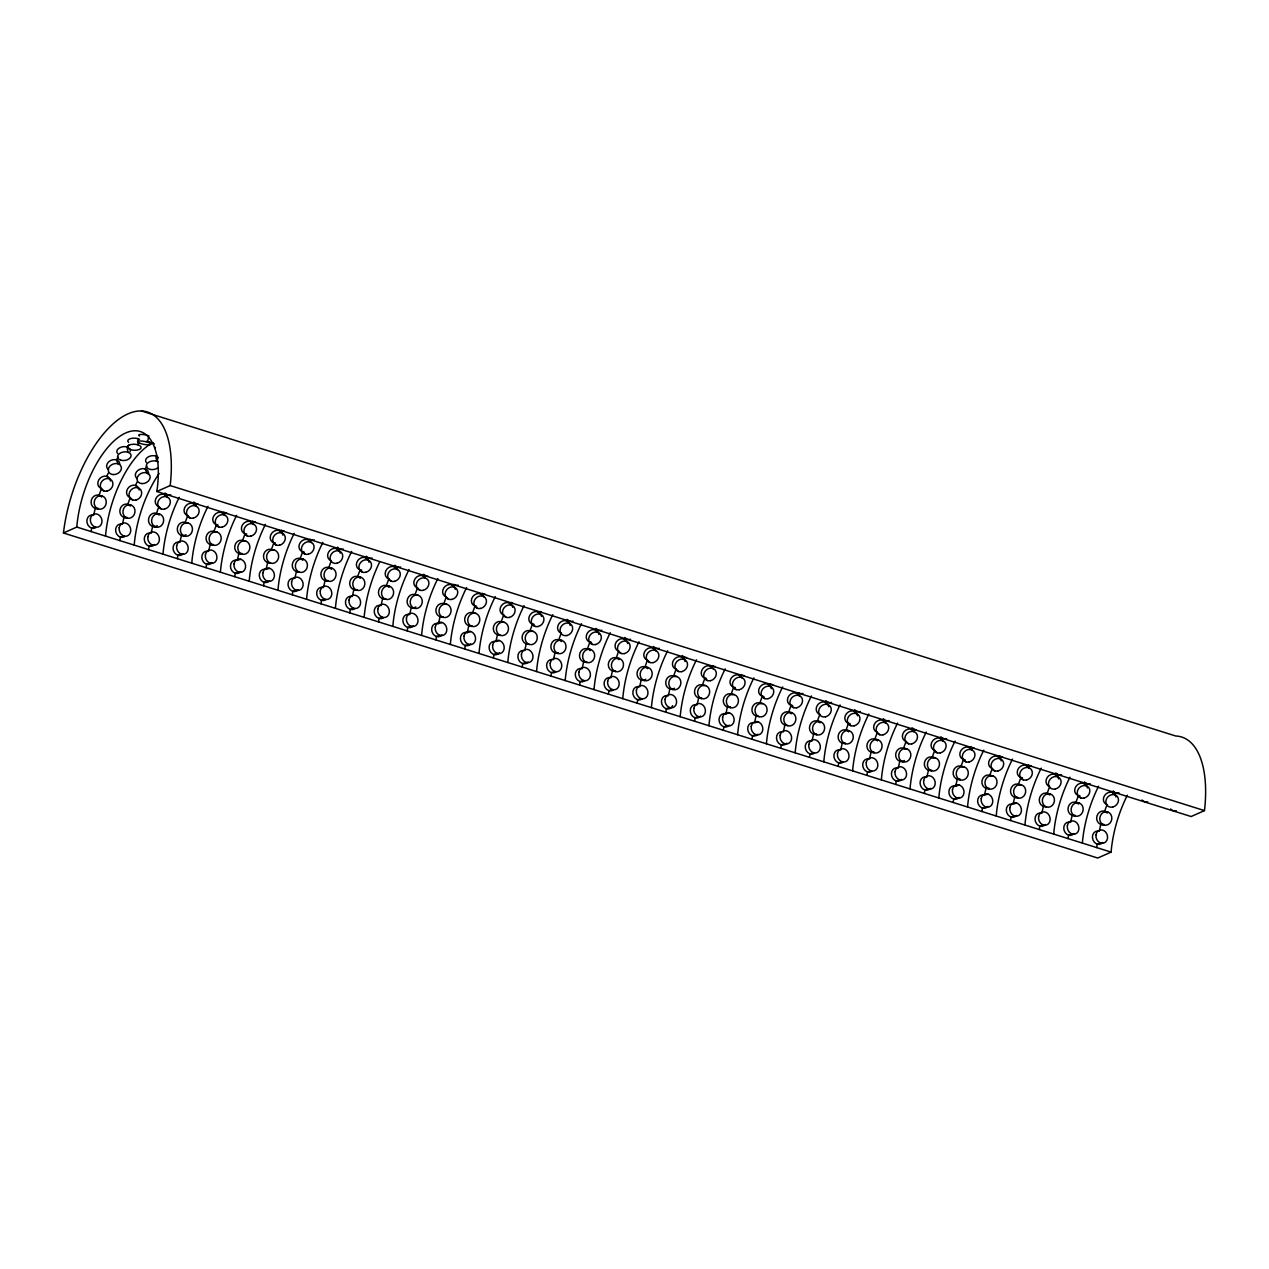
<?xml version="1.0" encoding="UTF-8"?>
<svg xmlns="http://www.w3.org/2000/svg" width="1269" height="1269" viewBox="0 0 1269 1269"><rect width="100%" height="100%" fill="white"/><g stroke="black" fill="none" stroke-linecap="round" stroke-linejoin="round"><path stroke-width="1.5" d="M137.956 444.832L138.21 438.741M91.162 531.584L91.685 528.142L95.175 527.032M119.905 540.61L120.428 537.184L123.934 536.057M148.552 549.62L149.092 546.178L152.581 545.067M177.359 558.677L177.898 555.235L181.388 554.109M206.101 567.703L206.641 564.277L210.131 563.15M234.765 576.713L235.288 573.271L238.794 572.16M240.761 571.605A6.805 5.726 72.2 0 1 230.815 568.48A6.805 5.726 72.2 0 1 237.287 560.359L238.842 553.458L241.935 554.109M263.555 585.755L264.095 582.328L267.585 581.202M292.314 594.796L292.838 591.354L296.327 590.244M294.836 578.442L296.391 571.542L299.484 572.208M320.962 603.806L321.501 600.364L324.991 599.254M349.768 612.848L350.292 609.421L353.797 608.295M378.511 621.889L379.034 618.447L382.54 617.337M407.159 630.883L407.698 627.457L411.188 626.331M435.965 639.941L436.504 636.515L439.994 635.388M441.977 634.849A6.805 5.726 72.2 0 1 432.015 631.708A6.805 5.726 72.2 0 1 438.503 623.587L440.042 616.686L443.135 617.353M464.708 648.982L465.247 645.54L468.737 644.43M470.72 643.875A6.805 5.726 72.2 0 1 460.774 640.75A6.805 5.726 72.2 0 1 467.246 632.628L468.784 625.728L471.894 626.378M493.371 657.976L493.895 654.55L497.4 653.424M522.162 667.034L522.701 663.592L526.191 662.481M524.7 650.68L526.238 643.78L529.347 644.446M550.92 676.06L551.444 672.633L554.934 671.507M553.443 659.721L554.997 652.821L558.09 653.472M579.568 685.07L580.107 681.643L583.597 680.517M608.374 694.127L608.898 690.685L612.404 689.575M637.117 703.153L637.657 699.727L641.146 698.6M665.765 712.163L666.304 708.736L669.794 707.61M694.571 721.22L695.111 717.778L698.6 716.668M723.314 730.246L723.853 726.82L727.343 725.694M729.326 725.154A6.805 5.726 72.2 0 1 719.38 722.029A6.805 5.726 72.2 0 1 725.852 713.892L727.391 706.992L730.5 707.658M751.978 739.256L752.501 735.814L756.007 734.703M780.784 748.298L781.307 744.871L784.797 743.745M783.306 731.959L784.861 725.059L787.954 725.709M809.527 757.339L810.05 753.913L813.556 752.787M838.174 766.349L838.714 762.907L842.204 761.797M866.981 775.391L867.504 771.964L871.01 770.838M895.724 784.432L896.263 780.99L899.753 779.88M924.387 793.442L924.911 790L928.4 788.874M953.178 802.484L953.717 799.058L957.207 797.931M959.19 797.392A6.805 5.726 72.2 0 1 949.244 794.267A6.805 5.726 72.2 0 1 955.716 786.13L957.254 779.229L960.347 779.896M981.92 811.525L982.46 808.083L985.95 806.973M1010.584 820.52L1011.107 817.093L1014.613 815.967M1039.327 829.561L1039.85 826.119L1043.356 825.009M1068.07 838.587L1068.609 835.161L1072.099 834.034M1096.717 847.597L1097.257 844.171L1100.746 843.044M1099.255 831.243L1100.794 824.342L1103.903 825.009M147.585 442.183L148.806 435.664M586.77 661.847A6.805 6.012 -78 0 1 579.505 655.248A6.805 6.012 -78 0 1 587.452 648.776L589.879 642.066L592.353 644.462M110.451 480.983A6.805 5.869 -45.9 0 0 100.489 477.858A6.805 5.869 -45.9 0 0 101.472 488.565L99.045 495.275L102.139 495.941A6.805 6.012 -78 0 1 104.264 507.283A6.805 6.012 -78 0 1 94.303 504.158A6.805 6.012 -78 0 1 102.139 495.941M108.23 473.115L106.802 476.367L109.277 478.746M139.193 490.008A6.805 5.869 -45.9 0 0 129.248 486.884A6.805 5.869 -45.9 0 0 130.215 497.607L127.788 504.316L130.881 504.983A6.805 6.012 -78 0 1 133.007 516.324A6.805 6.012 -78 0 1 123.045 513.199A6.805 6.012 -78 0 1 130.881 504.983M136.973 482.157L135.561 485.392L138.02 487.788M167.492 497.464A6.805 5.869 -45.9 0 0 157.245 496.496A6.805 5.869 -45.9 0 0 158.879 506.617L156.436 513.326L159.545 513.977A6.805 6.012 -78 0 1 161.655 525.334A6.805 6.012 -78 0 1 151.709 522.193A6.805 6.012 -78 0 1 159.545 513.977M196.298 506.521A6.805 5.869 -45.9 0 0 186.051 505.554A6.805 5.869 -45.9 0 0 187.669 515.658L185.242 522.368L188.335 523.034A6.805 6.012 -78 0 1 190.461 534.376A6.805 6.012 -78 0 1 180.499 531.251A6.805 6.012 -78 0 1 188.335 523.034M246.646 533.963A6.805 5.869 -45.9 0 1 245.076 533.694L242.649 540.42L245.742 541.07A6.805 6.012 -78 0 1 247.867 552.427A6.805 6.012 -78 0 1 237.906 549.287A6.805 6.012 -78 0 1 245.742 541.07M397.451 569.733A6.805 5.869 -45.9 0 0 387.204 568.766A6.805 5.869 -45.9 0 0 388.822 578.87L386.395 585.596L389.488 586.246A6.805 6.012 -78 0 1 391.613 597.604A6.805 6.012 -78 0 1 381.652 594.463A6.805 6.012 -78 0 1 389.488 586.246M425.337 577.395A6.805 5.869 -45.9 0 0 415.28 578.458A6.805 5.869 -45.9 0 0 417.485 587.88L415.058 594.59L418.151 595.256A6.805 6.012 -78 0 1 420.261 606.598A6.805 6.012 -78 0 1 410.315 603.473A6.805 6.012 -78 0 1 418.151 595.256M455.254 589.339A6.805 5.869 -45.9 0 0 445.308 586.215A6.805 5.869 -45.9 0 0 446.276 596.938L443.849 603.647L446.942 604.298A6.805 6.012 -78 0 1 449.067 615.655A6.805 6.012 -78 0 1 439.122 612.53A6.805 6.012 -78 0 1 446.942 604.298M512.66 607.375A6.805 5.869 -45.9 0 0 502.714 604.25A6.805 5.869 -45.9 0 0 503.682 614.973L501.255 621.683L504.348 622.349A6.805 6.012 -78 0 1 506.474 633.691A6.805 6.012 -78 0 1 496.512 630.566A6.805 6.012 -78 0 1 504.348 622.349M627.663 643.526A6.805 5.869 -45.9 0 0 617.717 640.401A6.805 5.869 -45.9 0 0 618.685 651.108L616.258 657.834L619.351 658.484A6.805 6.012 -78 0 1 621.477 669.842A6.805 6.012 -78 0 1 611.515 666.701A6.805 6.012 -78 0 1 619.351 658.484M656.057 651.013A6.805 5.869 -45.9 0 0 645.81 650.045A6.805 5.869 -45.9 0 0 647.428 660.15L645.001 666.859L648.094 667.526A6.805 6.012 -78 0 1 650.22 678.867A6.805 6.012 -78 0 1 640.258 675.742A6.805 6.012 -78 0 1 648.094 667.526M685.07 661.561A6.805 5.869 -45.9 0 0 675.108 658.437A6.805 5.869 -45.9 0 0 676.091 669.16L673.665 675.869L676.758 676.52A6.805 6.012 -78 0 1 678.867 687.877A6.805 6.012 -78 0 1 668.922 684.752A6.805 6.012 -78 0 1 676.758 676.52M735.211 687.497A6.805 5.869 -45.9 0 1 733.641 687.243L731.198 693.953L734.307 694.619A6.805 6.012 -78 0 1 736.417 705.961A6.805 6.012 -78 0 1 726.471 702.836A6.805 6.012 -78 0 1 734.307 694.619M885.905 723.251A6.805 5.869 -45.9 0 0 875.673 722.283A6.805 5.869 -45.9 0 0 877.291 732.387L874.864 739.097L877.958 739.764A6.805 6.012 -78 0 1 880.083 751.105A6.805 6.012 -78 0 1 870.122 747.98A6.805 6.012 -78 0 1 877.958 739.764M913.886 730.928A6.805 5.869 -45.9 0 0 903.845 731.991A6.805 5.869 -45.9 0 0 906.034 741.429L903.607 748.139L906.701 748.789A6.805 6.012 -78 0 1 908.826 760.147A6.805 6.012 -78 0 1 898.88 757.006A6.805 6.012 -78 0 1 906.701 748.789M943.311 741.286A6.805 5.869 -45.9 0 0 933.08 740.319A6.805 5.869 -45.9 0 0 934.698 750.423L932.271 757.133L935.364 757.799A6.805 6.012 -78 0 1 937.474 769.141A6.805 6.012 -78 0 1 927.528 766.016A6.805 6.012 -78 0 1 935.364 757.799M1001.225 760.924A6.805 5.869 -45.9 0 0 991.263 757.799A6.805 5.869 -45.9 0 0 992.247 768.506L989.82 775.232L992.913 775.882A6.805 6.012 -78 0 1 995.023 787.224A6.805 6.012 -78 0 1 985.077 784.099A6.805 6.012 -78 0 1 992.913 775.882M118.128 457.078L116.415 459.87L118.065 463.804M146.871 466.12L145.158 468.896L146.823 472.845M129.041 444.896L127.138 447.005L127.868 452.224M1127.348 795.251A76.663 35.564 -72.6 0 0 1111.089 852.118L1097.748 858.034L63.45 532.996L76.79 527.063A76.663 35.564 -72.6 0 1 125.774 432.935A76.663 35.564 -72.6 0 1 156.833 491.484L1191.131 816.538L1204.471 810.605A101.996 47.318 -72.6 0 0 1175.744 736.004L141.446 410.966M156.833 491.484L170.173 485.567L1204.471 810.605M237.287 560.359L240.793 559.232M269.583 568.29L266.093 569.416L267.632 562.516L270.741 563.166M438.503 623.587L441.993 622.476M467.246 632.628L470.736 631.502M499.399 640.512L495.893 641.622L497.448 634.722L500.541 635.388M725.852 713.892L729.342 712.781M758.005 721.775L754.5 722.902L756.054 716.002L759.148 716.668M955.716 786.13L959.205 785.019M987.948 794.045L984.458 795.171L985.997 788.271L989.106 788.921M1016.612 803.055L1013.122 804.181L1014.661 797.281L1017.754 797.931M217.094 532.06A6.805 6.012 -78 0 0 209.258 540.293A6.805 6.012 -78 0 0 219.204 543.418A6.805 6.012 -78 0 0 217.094 532.06L213.985 531.41L216.428 524.7L218.887 527.079M98.332 508.98L95.238 508.33L93.684 515.23A6.805 5.726 72.2 0 0 86.99 522.495A6.805 5.726 72.2 0 0 96.047 527.523M127.074 518.022L123.981 517.355L122.443 524.256A6.805 5.726 72.2 0 0 115.749 531.521A6.805 5.726 72.2 0 0 124.79 536.565M274.548 550.127A6.805 6.012 -78 0 0 266.712 558.344A6.805 6.012 -78 0 0 276.658 561.469A6.805 6.012 -78 0 0 274.548 550.127L271.439 549.461L273.882 542.751L276.341 545.147M155.738 527.032L152.629 526.365L151.09 533.266A6.805 5.726 72.2 0 0 144.618 541.387A6.805 5.726 72.2 0 0 154.564 544.512M303.291 559.153A6.805 6.012 -78 0 0 295.455 567.37A6.805 6.012 -78 0 0 305.417 570.511A6.805 6.012 -78 0 0 303.291 559.153L300.198 558.503L302.625 551.793L305.099 554.172M184.528 536.073L181.435 535.423L179.897 542.323A6.805 5.726 72.2 0 0 173.409 550.445A6.805 5.726 72.2 0 0 183.37 553.57M331.939 568.163A6.805 6.012 -78 0 0 324.118 576.38A6.805 6.012 -78 0 0 334.064 579.505A6.805 6.012 -78 0 0 331.939 568.163L328.845 567.497L331.272 560.787A6.805 5.869 -45.9 0 1 330.305 550.064A6.805 5.869 -45.9 0 1 340.251 553.205M213.271 545.115L210.178 544.449L208.639 551.349A6.805 5.726 72.2 0 0 202.168 559.47A6.805 5.726 72.2 0 0 212.113 562.611M360.745 577.221A6.805 6.012 -78 0 0 352.909 585.437A6.805 6.012 -78 0 0 362.871 588.562A6.805 6.012 -78 0 0 360.745 577.221L357.652 576.554L360.079 569.844L362.553 572.24M328.132 581.202L325.038 580.552L323.5 587.452A6.805 5.726 72.2 0 0 316.806 594.717A6.805 5.726 72.2 0 0 325.847 599.745M475.701 613.339A6.805 6.012 -78 0 0 467.864 621.556A6.805 6.012 -78 0 0 477.81 624.681A6.805 6.012 -78 0 0 475.701 613.339L472.591 612.673L475.034 605.963L477.493 608.359M356.938 590.259L353.845 589.593L352.29 596.493A6.805 5.726 72.2 0 0 345.596 603.758A6.805 5.726 72.2 0 0 354.654 608.803M385.681 599.285L382.588 598.635L381.049 605.535A6.805 5.726 72.2 0 0 374.355 612.8A6.805 5.726 72.2 0 0 383.397 617.844M533.154 631.391A6.805 6.012 -78 0 0 525.318 639.608A6.805 6.012 -78 0 0 535.264 642.748A6.805 6.012 -78 0 0 533.154 631.391L530.061 630.741L532.488 624.031L534.947 626.41M414.344 608.295L411.235 607.645L409.697 614.545A6.805 5.726 72.2 0 0 403.225 622.667A6.805 5.726 72.2 0 0 413.171 625.791M561.897 640.433A6.805 6.012 -78 0 0 554.061 648.649A6.805 6.012 -78 0 0 564.023 651.774A6.805 6.012 -78 0 0 561.897 640.433L558.804 639.766L561.231 633.057A6.805 5.869 -45.9 0 1 560.248 622.333A6.805 5.869 -45.9 0 1 570.209 625.474M587.452 648.776L590.545 649.442A6.805 6.012 -78 0 1 592.671 660.784A6.805 6.012 -78 0 1 582.725 657.659A6.805 6.012 -78 0 1 590.545 649.442M705.548 685.577A6.805 6.012 -78 0 0 697.728 693.794A6.805 6.012 -78 0 0 707.674 696.919A6.805 6.012 -78 0 0 705.548 685.577L702.455 684.911L704.882 678.201L707.356 680.596M586.738 662.481L583.645 661.815L582.106 668.715A6.805 5.726 72.2 0 0 575.412 675.98A6.805 5.726 72.2 0 0 584.454 681.025M615.544 671.539L612.451 670.873L610.897 677.773A6.805 5.726 72.2 0 0 604.218 685.038A6.805 5.726 72.2 0 0 613.26 690.082M762.955 703.613A6.805 6.012 -78 0 0 755.118 711.83A6.805 6.012 -78 0 0 765.08 714.97A6.805 6.012 -78 0 0 762.955 703.613L759.861 702.963L762.288 696.253L764.763 698.632M644.287 680.565L641.194 679.898L639.655 686.799A6.805 5.726 72.2 0 0 632.961 694.064A6.805 5.726 72.2 0 0 642.003 699.108M791.761 712.67A6.805 6.012 -78 0 0 783.925 720.887A6.805 6.012 -78 0 0 793.871 724.012A6.805 6.012 -78 0 0 791.761 712.67L788.668 712.004L791.095 705.294L793.553 707.69M672.951 689.575L669.842 688.908L668.303 695.809A6.805 5.726 72.2 0 0 661.672 699.901A6.805 5.726 72.2 0 0 665.321 708.324A6.805 5.726 72.2 0 0 672.602 705.691M820.504 721.696A6.805 6.012 -78 0 0 812.668 729.929A6.805 6.012 -78 0 0 822.629 733.054A6.805 6.012 -78 0 0 820.504 721.696L817.41 721.046L819.837 714.336A6.805 5.869 -45.9 0 1 818.87 703.613A6.805 5.869 -45.9 0 1 828.816 706.738M701.741 698.616L698.648 697.966L697.109 704.866A6.805 5.726 72.2 0 0 690.622 712.988A6.805 5.726 72.2 0 0 700.583 716.113M849.151 730.706A6.805 6.012 -78 0 0 841.331 738.923A6.805 6.012 -78 0 0 851.277 742.048A6.805 6.012 -78 0 0 849.151 730.706L846.058 730.056L848.485 723.33L850.96 725.725M816.697 734.751L813.603 734.085L812.049 740.985A6.805 5.726 72.2 0 0 805.355 748.25A6.805 5.726 72.2 0 0 814.412 753.294M964.17 766.857A6.805 6.012 -78 0 0 956.334 775.073A6.805 6.012 -78 0 0 966.28 778.198A6.805 6.012 -78 0 0 964.17 766.857L961.061 766.19L963.504 759.481L965.963 761.876M845.344 743.745L842.251 743.095L840.712 749.995A6.805 5.726 72.2 0 0 834.019 757.26A6.805 5.726 72.2 0 0 843.06 762.304M874.151 752.803L871.057 752.136L869.519 759.036A6.805 5.726 72.2 0 0 862.825 766.302A6.805 5.726 72.2 0 0 871.866 771.346M1021.561 784.892A6.805 6.012 -78 0 0 1013.725 793.109A6.805 6.012 -78 0 0 1023.686 796.234A6.805 6.012 -78 0 0 1021.561 784.892L1018.468 784.226L1020.895 777.516L1023.369 779.912M902.894 761.844L899.8 761.178L898.262 768.078A6.805 5.726 72.2 0 0 891.774 776.2A6.805 5.726 72.2 0 0 901.736 779.325M1050.304 793.918A6.805 6.012 -78 0 0 1042.468 802.135A6.805 6.012 -78 0 0 1052.429 805.276A6.805 6.012 -78 0 0 1050.304 793.918L1047.211 793.268L1049.637 786.558A6.805 5.869 -45.9 0 1 1048.67 775.835A6.805 5.869 -45.9 0 1 1058.616 778.96M931.557 770.838L928.464 770.188L926.909 777.088A6.805 5.726 72.2 0 0 920.437 785.21A6.805 5.726 72.2 0 0 930.383 788.335M1079.047 802.96A6.805 6.012 -78 0 0 1071.21 811.177A6.805 6.012 -78 0 0 1081.172 814.301A6.805 6.012 -78 0 0 1079.047 802.96L1075.953 802.294L1078.38 795.584L1080.855 797.979M1107.71 811.954A6.805 6.012 -78 0 0 1099.874 820.186A6.805 6.012 -78 0 0 1109.82 823.311A6.805 6.012 -78 0 0 1107.71 811.954L1104.617 811.303L1107.044 804.594A6.805 5.869 -45.9 0 1 1106.06 793.871A6.805 5.869 -45.9 0 1 1116.022 796.995M1046.497 806.973L1043.404 806.307L1041.849 813.207A6.805 5.726 72.2 0 0 1035.377 821.329A6.805 5.726 72.2 0 0 1045.339 824.453M1075.24 815.999L1072.146 815.348L1070.608 822.249A6.805 5.726 72.2 0 0 1064.12 830.37A6.805 5.726 72.2 0 0 1074.082 833.495M76.79 527.063L1111.089 852.118M153.375 443.389L146.617 441.311L154.453 443.991M1112.374 792.379L1114.848 794.775M1083.726 783.37L1086.185 785.765M1054.967 774.344L1057.442 776.739M1026.224 765.302L1028.699 767.697M997.577 756.308L1000.051 758.688M992.247 768.506L994.706 770.902M968.834 747.267L971.293 749.662M940.028 738.225L942.502 740.604M934.698 750.423L937.156 752.818M911.38 729.215L913.839 731.61M906.034 741.429L908.509 743.808M882.621 720.173L885.096 722.569M877.291 732.387L879.766 734.783M853.831 711.132L856.289 713.527M825.167 702.122L827.642 704.517M796.424 693.096L798.899 695.475M767.618 684.039L770.093 686.434M738.97 675.029L741.445 677.424M733.641 687.243L736.099 689.638M710.228 666.003L712.686 668.382M681.421 656.945L683.896 659.341M676.091 669.16L678.55 671.539M652.774 647.936L655.232 650.331M647.428 660.15L649.902 662.545M624.015 638.91L626.489 641.305M618.685 651.108L621.16 653.503M595.224 629.852L597.683 632.248M566.561 620.858L569.035 623.238M537.818 611.817L540.293 614.212M509.012 602.759L511.486 605.154M503.682 614.973L506.157 617.368M480.364 593.765L482.839 596.144M451.621 584.723L454.08 587.119M446.276 596.938L448.75 599.333M422.815 575.682L425.289 578.061M417.485 587.88L419.944 590.275M394.167 566.672L396.626 569.067M388.822 578.87L391.296 581.265M365.409 557.63L367.883 560.026M336.618 548.589L339.077 550.968M307.955 539.579L310.429 541.974M279.212 530.537L281.686 532.932M250.405 521.496L252.88 523.891M245.076 533.694L247.55 536.089M221.758 512.486L224.232 514.881M193.015 503.46L195.474 505.839M187.669 515.658L190.144 518.053M164.209 494.402L166.683 496.798M158.879 506.617L161.337 508.996M130.215 497.607L132.69 500.002M101.472 488.565L103.947 490.96M155.897 456.047L156.626 461.25M1082.362 843.076A76.663 35.564 -72.6 0 1 1098.605 786.209M1102.729 842.505A6.805 5.726 72.2 0 1 1093.085 840.205A6.805 5.726 72.2 0 1 1097.733 831.005M1103.935 824.374A6.805 6.012 -78 0 1 1096.955 816.015A6.805 6.012 -78 0 1 1107.234 813.08M1176.363 810.812A6.805 5.393 60.6 0 1 1170.605 809.003M1053.698 834.082A76.663 35.564 -72.6 0 1 1069.957 777.215M1075.271 815.364A6.805 6.012 -78 0 1 1068.308 807.005A6.805 6.012 -78 0 1 1078.571 804.07M1079.967 795.837A6.805 5.869 -45.9 0 1 1074.732 789.873A6.805 5.869 -45.9 0 1 1081.045 783.179A6.805 5.869 -45.9 0 1 1087.359 787.986M1147.699 801.802A6.805 5.393 60.6 0 1 1141.957 799.993M1024.955 825.04A76.663 35.564 -72.6 0 1 1041.214 768.173M1044.958 806.545A6.805 6.012 -78 0 1 1039.85 797.138A6.805 6.012 -78 0 1 1049.828 795.044M1118.957 792.776A6.805 5.393 60.6 0 1 1116.022 792.697M1114.547 792.03A6.805 5.393 60.6 0 1 1113.214 790.968M996.213 816.015A76.663 35.564 -72.6 0 1 1012.472 759.148M1016.596 815.428A6.805 5.726 72.2 0 1 1006.951 813.128A6.805 5.726 72.2 0 1 1011.599 803.927M1017.786 797.297A6.805 6.012 -78 0 1 1010.616 789.81A6.805 6.012 -78 0 1 1019.895 784.924M1022.481 777.77A6.805 5.869 -45.9 0 1 1018.706 768.094A6.805 5.869 -45.9 0 1 1029.508 768.379M1090.214 783.734A6.805 5.393 60.6 0 1 1084.472 781.942M967.565 807.005A76.663 35.564 -72.6 0 1 983.808 750.138M987.932 806.418A6.805 5.726 72.2 0 1 978.288 804.134A6.805 5.726 72.2 0 1 982.936 794.917M989.138 788.303A6.805 6.012 -78 0 1 981.968 780.8A6.805 6.012 -78 0 1 991.232 775.914M1061.566 774.74A6.805 5.393 60.6 0 1 1055.808 772.932M938.806 797.979A76.663 35.564 -72.6 0 1 955.065 741.112M960.379 779.261A6.805 6.012 -78 0 1 953.209 771.774A6.805 6.012 -78 0 1 962.489 766.873M965.074 759.734A6.805 5.869 -45.9 0 1 961.299 750.042A6.805 5.869 -45.9 0 1 972.117 750.328M1031.38 765.889A6.805 5.393 60.6 0 1 1028.413 764.953M910.016 788.921A76.663 35.564 -72.6 0 1 926.259 732.054M931.589 770.22A6.805 6.012 -78 0 1 924.419 762.717A6.805 6.012 -78 0 1 933.683 757.831M1002.573 756.832A6.805 5.393 60.6 0 1 999.607 755.896M881.352 779.912A76.663 35.564 -72.6 0 1 897.611 723.044M904.416 760.543A6.805 6.012 -78 0 1 895.66 754.595A6.805 6.012 -78 0 1 905.035 748.821M973.926 747.838A6.805 5.393 60.6 0 1 970.944 746.902M852.609 770.886A76.663 35.564 -72.6 0 1 868.868 714.019M874.182 752.168A6.805 6.012 -78 0 1 867.219 743.808A6.805 6.012 -78 0 1 877.482 740.874M946.611 738.606A6.805 5.393 60.6 0 1 940.868 736.797M823.803 761.828A76.663 35.564 -72.6 0 1 840.062 704.961M845.376 743.126A6.805 6.012 -78 0 1 838.412 734.767A6.805 6.012 -78 0 1 848.675 731.832M850.071 723.6A6.805 5.869 -45.9 0 1 844.853 717.619A6.805 5.869 -45.9 0 1 851.15 710.941A6.805 5.869 -45.9 0 1 857.463 715.748M916.377 729.738A6.805 5.393 60.6 0 1 912.062 727.756M795.155 752.818A76.663 35.564 -72.6 0 1 811.414 695.951M816.728 734.116A6.805 6.012 -78 0 1 809.765 725.757A6.805 6.012 -78 0 1 820.028 722.822M889.157 720.554A6.805 5.393 60.6 0 1 886.222 720.491M884.747 719.809A6.805 5.393 60.6 0 1 883.414 718.746M766.413 743.793A76.663 35.564 -72.6 0 1 782.656 686.926M786.78 743.206A6.805 5.726 72.2 0 1 777.136 740.906A6.805 5.726 72.2 0 1 781.783 731.705M786.399 725.297A6.805 6.012 -78 0 1 781.307 715.89A6.805 6.012 -78 0 1 791.285 713.781M792.665 705.564A6.805 5.869 -45.9 0 1 788.906 695.872A6.805 5.869 -45.9 0 1 799.708 696.158M860.414 711.512A6.805 5.393 60.6 0 1 854.671 709.72M737.606 734.735A76.663 35.564 -72.6 0 1 753.865 677.868M757.99 734.148A6.805 5.726 72.2 0 1 748.345 731.864A6.805 5.726 72.2 0 1 752.993 722.648M757.609 716.239A6.805 6.012 -78 0 1 752.216 707.674A6.805 6.012 -78 0 1 761.289 703.645M763.875 696.507A6.805 5.869 -45.9 0 1 758.64 690.526A6.805 5.869 -45.9 0 1 764.953 683.848A6.805 5.869 -45.9 0 1 771.266 688.655M831.607 702.471A6.805 5.393 60.6 0 1 825.865 700.662M708.959 725.725A76.663 35.564 -72.6 0 1 725.202 668.874M730.532 707.023A6.805 6.012 -78 0 1 723.362 699.536A6.805 6.012 -78 0 1 732.625 694.635M732.245 686.561A6.805 5.869 -45.9 0 1 732.657 676.52A6.805 5.869 -45.9 0 1 742.254 678.09M802.96 693.461A6.805 5.393 60.6 0 1 798.55 692.715M680.2 716.699A76.663 35.564 -72.6 0 1 696.459 659.832M701.773 697.998A6.805 6.012 -78 0 1 694.603 690.495A6.805 6.012 -78 0 1 703.883 685.609M706.468 678.471A6.805 5.869 -45.9 0 1 702.693 668.779A6.805 5.869 -45.9 0 1 713.511 669.064M772.773 684.61A6.805 5.393 60.6 0 1 769.791 683.674M651.409 707.642A76.663 35.564 -72.6 0 1 667.653 650.775M674.473 688.274A6.805 6.012 -78 0 1 665.717 682.325A6.805 6.012 -78 0 1 675.076 676.551M743.967 675.568A6.805 5.393 60.6 0 1 741.001 674.632M622.746 698.648A76.663 35.564 -72.6 0 1 639.005 641.781M645.81 679.28A6.805 6.012 -78 0 1 637.942 677.218A6.805 6.012 -78 0 1 639.481 668.16A6.805 6.012 -78 0 1 647.618 668.636M715.319 666.558A6.805 5.393 60.6 0 1 712.337 665.622M594.003 689.606A76.663 35.564 -72.6 0 1 610.262 632.739M615.576 670.904A6.805 6.012 -78 0 1 608.612 662.545A6.805 6.012 -78 0 1 618.875 659.61M686.577 657.532A6.805 5.393 60.6 0 1 682.262 655.534M565.197 680.565A76.663 35.564 -72.6 0 1 581.456 623.698M588.879 649.458A6.805 6.012 -78 0 1 590.069 650.553M591.465 642.32A6.805 5.869 -45.9 0 1 586.246 636.356A6.805 5.869 -45.9 0 1 592.544 629.662A6.805 5.869 -45.9 0 1 598.857 634.468M659.198 648.285A6.805 5.393 60.6 0 1 653.456 646.476M536.549 671.555A76.663 35.564 -72.6 0 1 552.792 614.688M555.806 672.015A6.805 5.726 72.2 0 1 546.971 667.843A6.805 5.726 72.2 0 1 551.92 659.468M558.122 652.837A6.805 6.012 -78 0 1 551.143 644.493A6.805 6.012 -78 0 1 561.421 641.543M630.55 639.275A6.805 5.393 60.6 0 1 627.616 639.211M626.14 638.529A6.805 5.393 60.6 0 1 624.808 637.482M507.806 662.513A76.663 35.564 -72.6 0 1 524.049 605.646M528.174 661.926A6.805 5.726 72.2 0 1 518.529 659.642A6.805 5.726 72.2 0 1 523.177 650.426M527.793 644.033A6.805 6.012 -78 0 1 522.4 635.452A6.805 6.012 -78 0 1 531.473 631.423M534.059 624.285A6.805 5.869 -45.9 0 1 528.84 618.304A6.805 5.869 -45.9 0 1 535.137 611.626A6.805 5.869 -45.9 0 1 541.466 616.433M601.807 630.249A6.805 5.393 60.6 0 1 596.049 628.441M479 653.472A76.663 35.564 -72.6 0 1 495.259 596.604M499.383 652.885A6.805 5.726 72.2 0 1 489.739 650.585A6.805 5.726 72.2 0 1 494.387 641.384M499.003 634.976A6.805 6.012 -78 0 1 493.609 626.394A6.805 6.012 -78 0 1 502.683 622.381M573.001 621.191A6.805 5.393 60.6 0 1 567.259 619.383M450.352 644.462A76.663 35.564 -72.6 0 1 466.595 587.595M471.925 625.76A6.805 6.012 -78 0 1 464.755 618.257A6.805 6.012 -78 0 1 474.019 613.371M476.605 606.233A6.805 5.869 -45.9 0 1 472.829 596.541A6.805 5.869 -45.9 0 1 483.648 596.827M541.403 612.118A6.805 5.393 60.6 0 1 539.944 611.436M421.594 635.42A76.663 35.564 -72.6 0 1 437.853 578.553M443.167 616.718A6.805 6.012 -78 0 1 435.997 609.231A6.805 6.012 -78 0 1 445.276 604.33M512.66 603.092A6.805 5.393 60.6 0 1 511.185 602.41M392.803 626.378A76.663 35.564 -72.6 0 1 409.046 569.511M415.867 607.01A6.805 6.012 -78 0 1 407.095 601.062A6.805 6.012 -78 0 1 416.47 595.288M485.361 594.289A6.805 5.393 60.6 0 1 482.394 593.353M364.14 617.368A76.663 35.564 -72.6 0 1 379.59 562.135M385.713 598.667A6.805 6.012 -78 0 1 378.749 590.307A6.805 6.012 -78 0 1 389.012 587.373M458.141 585.104A6.805 5.393 60.6 0 1 453.731 584.359M335.397 608.343A76.663 35.564 -72.6 0 1 351.656 551.476M356.97 589.625A6.805 6.012 -78 0 1 350.006 581.265A6.805 6.012 -78 0 1 360.269 578.331M361.665 570.098A6.805 5.869 -45.9 0 1 356.43 564.134A6.805 5.869 -45.9 0 1 362.728 557.44A6.805 5.869 -45.9 0 1 369.057 562.246M427.97 576.253A6.805 5.393 60.6 0 1 423.656 574.254M306.59 599.285A76.663 35.564 -72.6 0 1 322.849 542.418M328.163 580.583A6.805 6.012 -78 0 1 321.2 572.224A6.805 6.012 -78 0 1 331.463 569.273M400.592 567.021A6.805 5.393 60.6 0 1 397.657 566.942M396.182 566.26A6.805 5.393 60.6 0 1 394.849 565.213M277.943 590.275A76.663 35.564 -72.6 0 1 294.186 533.408M298.31 589.688A6.805 5.726 72.2 0 1 288.666 587.404A6.805 5.726 72.2 0 1 293.313 578.188M297.929 571.796A6.805 6.012 -78 0 1 292.838 562.373A6.805 6.012 -78 0 1 302.815 560.279M304.195 552.047A6.805 5.869 -45.9 0 1 300.436 542.355A6.805 5.869 -45.9 0 1 311.238 542.64M371.944 558.011A6.805 5.393 60.6 0 1 366.202 556.203M249.2 581.25A76.663 35.564 -72.6 0 1 265.443 524.383M269.567 580.663A6.805 5.726 72.2 0 1 259.923 578.363A6.805 5.726 72.2 0 1 264.571 569.162M269.187 562.754A6.805 6.012 -78 0 1 263.793 554.188A6.805 6.012 -78 0 1 272.867 550.159M275.452 543.005A6.805 5.869 -45.9 0 1 270.234 537.041A6.805 5.869 -45.9 0 1 276.531 530.347A6.805 5.869 -45.9 0 1 282.86 535.153M343.201 548.969A6.805 5.393 60.6 0 1 340.251 548.906M338.791 548.224A6.805 5.393 60.6 0 1 337.443 547.161M220.394 572.192A76.663 35.564 -72.6 0 1 236.637 515.325M241.967 553.49A6.805 6.012 -78 0 1 234.797 546.003A6.805 6.012 -78 0 1 244.06 541.102M243.68 533.028A6.805 5.869 -45.9 0 1 244.092 522.987A6.805 5.869 -45.9 0 1 253.689 524.557M314.395 539.928A6.805 5.393 60.6 0 1 309.985 539.182M191.746 563.182A76.663 35.564 -72.6 0 1 207.989 506.315M213.303 544.48A6.805 6.012 -78 0 1 206.133 536.993A6.805 6.012 -78 0 1 215.413 532.092M217.998 524.954A6.805 5.869 -45.9 0 1 214.223 515.262A6.805 5.869 -45.9 0 1 225.041 515.547M284.304 531.108A6.805 5.393 60.6 0 1 281.337 530.172M162.987 554.156A76.663 35.564 -72.6 0 1 179.246 497.289M186.051 534.788A6.805 6.012 -78 0 1 177.295 528.84A6.805 6.012 -78 0 1 186.67 523.066M255.561 522.067A6.805 5.393 60.6 0 1 252.579 521.131M63.45 532.996A101.996 47.318 -72.6 0 1 128.01 413.853A101.996 47.318 -72.6 0 1 170.173 485.567M134.197 545.099A76.663 35.564 -72.6 0 1 159.085 473.527M157.261 525.731A6.805 6.012 -78 0 1 149.393 523.685A6.805 6.012 -78 0 1 150.916 514.627A6.805 6.012 -78 0 1 159.069 515.103M226.754 513.025A6.805 5.393 60.6 0 1 223.788 512.089M105.533 536.105A76.663 35.564 -72.6 0 1 152.962 442.707M127.106 517.387A6.805 6.012 -78 0 1 120.143 509.028A6.805 6.012 -78 0 1 130.406 506.093M137.306 478.73A6.805 5.282 -22.8 0 1 140.145 469.149A6.805 5.282 -22.8 0 1 148.314 474.527M146.379 462.566A6.805 4.315 -8 0 1 149.139 456.459A6.805 4.315 -8 0 1 158.292 457.474M157.689 468.007A6.805 4.315 -8 0 1 148.124 468.61A6.805 4.315 -8 0 1 148.425 462.455A6.805 4.315 -8 0 1 157.99 461.853M158.086 458.172A6.805 3.014 2.4 0 1 156.595 455.174M198.107 504.015A6.805 5.393 60.6 0 1 193.792 502.016M98.363 508.361A6.805 6.012 -78 0 1 91.384 500.002A6.805 6.012 -78 0 1 101.663 497.067M128.581 442.373A6.805 3.014 2.4 0 1 130.675 438.566A6.805 3.014 2.4 0 1 139.574 439.296M108.563 469.689A6.805 5.282 -22.8 0 1 110.593 460.488A6.805 5.282 -22.8 0 1 119.778 464.042M129.533 448.449A6.805 4.315 -8 0 1 130.057 451.701M117.62 453.525A6.805 4.315 -8 0 1 119.635 447.798A6.805 4.315 -8 0 1 128.518 447.608M139.542 436.076A6.805 1.507 10.6 0 1 140.129 434.49A6.805 1.507 10.6 0 1 147.204 435.219M155.452 447.767A6.805 1.745 25.4 0 1 154.659 446.989M170.792 494.799A6.805 5.393 60.6 0 1 165.049 492.991M1096.004 834.78A6.805 5.726 72.2 0 0 1103.76 843.076A6.805 5.726 72.2 0 0 1105.489 831.893A6.805 5.726 72.2 0 0 1096.004 834.78M1112.739 807.068A6.805 5.869 -45.9 0 0 1117.354 796.488A6.805 5.869 -45.9 0 0 1106.425 799.073A6.805 5.869 -45.9 0 0 1112.739 807.068M1067.356 825.77A6.805 5.726 72.2 0 0 1075.097 834.082A6.805 5.726 72.2 0 0 1076.842 822.883A6.805 5.726 72.2 0 0 1067.356 825.77M1084.091 798.058A6.805 5.869 -45.9 0 0 1088.707 787.494A6.805 5.869 -45.9 0 0 1077.778 790.064A6.805 5.869 -45.9 0 0 1084.091 798.058M1038.597 816.744A6.805 5.726 72.2 0 0 1046.354 825.04A6.805 5.726 72.2 0 0 1048.083 813.857A6.805 5.726 72.2 0 0 1038.597 816.744M1055.332 789.032A6.805 5.869 -45.9 0 0 1059.964 778.452A6.805 5.869 -45.9 0 0 1049.035 781.038A6.805 5.869 -45.9 0 0 1055.332 789.032M1009.854 807.703A6.805 5.726 72.2 0 0 1017.611 816.015A6.805 5.726 72.2 0 0 1019.356 804.816A6.805 5.726 72.2 0 0 1009.854 807.703M1026.605 779.991A6.805 5.869 -45.9 0 0 1031.221 769.426A6.805 5.869 -45.9 0 0 1020.292 771.996A6.805 5.869 -45.9 0 0 1026.605 779.991M981.207 798.709A6.805 5.726 72.2 0 0 988.963 807.005A6.805 5.726 72.2 0 0 990.692 795.822A6.805 5.726 72.2 0 0 981.207 798.709M997.942 770.997A6.805 5.869 -45.9 0 0 1002.558 760.417A6.805 5.869 -45.9 0 0 991.628 762.986A6.805 5.869 -45.9 0 0 997.942 770.997M952.464 789.667A6.805 5.726 72.2 0 0 960.221 797.963A6.805 5.726 72.2 0 0 961.95 786.78A6.805 5.726 72.2 0 0 952.464 789.667M969.199 761.955A6.805 5.869 -45.9 0 0 973.815 751.375A6.805 5.869 -45.9 0 0 962.885 753.96A6.805 5.869 -45.9 0 0 969.199 761.955M923.658 780.609A6.805 5.726 72.2 0 0 931.414 788.921A6.805 5.726 72.2 0 0 933.143 777.738A6.805 5.726 72.2 0 0 923.658 780.609M940.392 752.898A6.805 5.869 -45.9 0 0 945.008 742.333A6.805 5.869 -45.9 0 0 934.079 744.903A6.805 5.869 -45.9 0 0 940.392 752.898M895.01 771.615A6.805 5.726 72.2 0 0 902.767 779.912A6.805 5.726 72.2 0 0 904.496 768.728A6.805 5.726 72.2 0 0 895.01 771.615M911.745 743.904A6.805 5.869 -45.9 0 0 916.361 733.323A6.805 5.869 -45.9 0 0 905.431 735.909A6.805 5.869 -45.9 0 0 911.745 743.904M866.251 762.574A6.805 5.726 72.2 0 0 874.008 770.886A6.805 5.726 72.2 0 0 875.753 759.687A6.805 5.726 72.2 0 0 866.251 762.574M882.986 734.862A6.805 5.869 -45.9 0 0 887.618 724.298A6.805 5.869 -45.9 0 0 876.689 726.867A6.805 5.869 -45.9 0 0 882.986 734.862M837.461 753.532A6.805 5.726 72.2 0 0 845.217 761.828A6.805 5.726 72.2 0 0 846.946 750.645A6.805 5.726 72.2 0 0 837.461 753.532M854.196 725.82A6.805 5.869 -45.9 0 0 858.812 715.24A6.805 5.869 -45.9 0 0 847.882 717.81A6.805 5.869 -45.9 0 0 854.196 725.82M808.797 744.522A6.805 5.726 72.2 0 0 816.554 752.818A6.805 5.726 72.2 0 0 818.283 741.635A6.805 5.726 72.2 0 0 808.797 744.522M825.532 716.811A6.805 5.869 -45.9 0 0 830.164 706.23A6.805 5.869 -45.9 0 0 819.235 708.816A6.805 5.869 -45.9 0 0 825.532 716.811M780.054 735.481A6.805 5.726 72.2 0 0 787.811 743.793A6.805 5.726 72.2 0 0 789.54 732.594A6.805 5.726 72.2 0 0 780.054 735.481M796.789 707.769A6.805 5.869 -45.9 0 0 801.405 697.204A6.805 5.869 -45.9 0 0 790.476 699.774A6.805 5.869 -45.9 0 0 796.789 707.769M751.248 726.439A6.805 5.726 72.2 0 0 759.005 734.735A6.805 5.726 72.2 0 0 760.734 723.552A6.805 5.726 72.2 0 0 751.248 726.439M767.983 698.727A6.805 5.869 -45.9 0 0 772.615 688.147A6.805 5.869 -45.9 0 0 761.686 690.733A6.805 5.869 -45.9 0 0 767.983 698.727M722.6 717.429A6.805 5.726 72.2 0 0 730.357 725.725A6.805 5.726 72.2 0 0 732.086 714.542A6.805 5.726 72.2 0 0 722.6 717.429M739.335 689.717A6.805 5.869 -45.9 0 0 743.951 679.137A6.805 5.869 -45.9 0 0 733.022 681.723A6.805 5.869 -45.9 0 0 739.335 689.717M693.857 708.388A6.805 5.726 72.2 0 0 701.614 716.699A6.805 5.726 72.2 0 0 703.343 705.516A6.805 5.726 72.2 0 0 693.857 708.388M710.592 680.676A6.805 5.869 -45.9 0 0 715.208 670.111A6.805 5.869 -45.9 0 0 704.279 672.681A6.805 5.869 -45.9 0 0 710.592 680.676M665.051 699.346A6.805 5.726 72.2 0 0 672.808 707.642A6.805 5.726 72.2 0 0 674.537 696.459A6.805 5.726 72.2 0 0 665.051 699.346M681.786 671.634A6.805 5.869 -45.9 0 0 686.402 661.054A6.805 5.869 -45.9 0 0 675.473 663.639A6.805 5.869 -45.9 0 0 681.786 671.634M636.404 690.336A6.805 5.726 72.2 0 0 644.144 698.648A6.805 5.726 72.2 0 0 645.889 687.449A6.805 5.726 72.2 0 0 636.404 690.336M653.138 662.624A6.805 5.869 -45.9 0 0 657.754 652.06A6.805 5.869 -45.9 0 0 646.825 654.63A6.805 5.869 -45.9 0 0 653.138 662.624M607.645 681.31A6.805 5.726 72.2 0 0 615.402 689.606A6.805 5.726 72.2 0 0 617.131 678.423A6.805 5.726 72.2 0 0 607.645 681.31M624.38 653.598A6.805 5.869 -45.9 0 0 629.012 643.018A6.805 5.869 -45.9 0 0 618.082 645.604A6.805 5.869 -45.9 0 0 624.38 653.598M578.854 672.253A6.805 5.726 72.2 0 0 586.611 680.549A6.805 5.726 72.2 0 0 588.34 669.366A6.805 5.726 72.2 0 0 578.854 672.253M595.589 644.541A6.805 5.869 -45.9 0 0 600.205 633.961A6.805 5.869 -45.9 0 0 589.276 636.546A6.805 5.869 -45.9 0 0 595.589 644.541M550.191 663.243A6.805 5.726 72.2 0 0 557.948 671.555A6.805 5.726 72.2 0 0 559.677 660.356A6.805 5.726 72.2 0 0 550.191 663.243M566.926 635.531A6.805 5.869 -45.9 0 0 571.558 624.967A6.805 5.869 -45.9 0 0 560.628 627.536A6.805 5.869 -45.9 0 0 566.926 635.531M521.448 654.217A6.805 5.726 72.2 0 0 529.205 662.513A6.805 5.726 72.2 0 0 530.934 651.33A6.805 5.726 72.2 0 0 521.448 654.217M538.183 626.505A6.805 5.869 -45.9 0 0 542.799 615.925A6.805 5.869 -45.9 0 0 531.87 618.511A6.805 5.869 -45.9 0 0 538.183 626.505M492.642 645.16A6.805 5.726 72.2 0 0 500.398 653.472A6.805 5.726 72.2 0 0 502.127 642.273A6.805 5.726 72.2 0 0 492.642 645.16M509.377 617.448A6.805 5.869 -45.9 0 0 514.008 606.883A6.805 5.869 -45.9 0 0 503.079 609.453A6.805 5.869 -45.9 0 0 509.377 617.448M463.994 636.15A6.805 5.726 72.2 0 0 471.751 644.462A6.805 5.726 72.2 0 0 473.48 633.279A6.805 5.726 72.2 0 0 463.994 636.15M480.729 608.438A6.805 5.869 -45.9 0 0 485.345 597.873A6.805 5.869 -45.9 0 0 474.416 600.443A6.805 5.869 -45.9 0 0 480.729 608.438M435.251 627.124A6.805 5.726 72.2 0 0 442.992 635.42A6.805 5.726 72.2 0 0 444.737 624.237A6.805 5.726 72.2 0 0 435.251 627.124M451.986 599.412A6.805 5.869 -45.9 0 0 456.602 588.832A6.805 5.869 -45.9 0 0 445.673 591.417A6.805 5.869 -45.9 0 0 451.986 599.412M406.445 618.066A6.805 5.726 72.2 0 0 414.202 626.378A6.805 5.726 72.2 0 0 415.931 615.179A6.805 5.726 72.2 0 0 406.445 618.066M423.18 590.355A6.805 5.869 -45.9 0 0 427.796 579.79A6.805 5.869 -45.9 0 0 416.866 582.36A6.805 5.869 -45.9 0 0 423.18 590.355M377.797 609.072A6.805 5.726 72.2 0 0 385.538 617.368A6.805 5.726 72.2 0 0 387.283 606.185A6.805 5.726 72.2 0 0 377.797 609.072M394.532 581.361A6.805 5.869 -45.9 0 0 399.148 570.78A6.805 5.869 -45.9 0 0 388.219 573.366A6.805 5.869 -45.9 0 0 394.532 581.361M349.038 600.031A6.805 5.726 72.2 0 0 356.795 608.327A6.805 5.726 72.2 0 0 358.524 597.144A6.805 5.726 72.2 0 0 349.038 600.031M365.773 572.319A6.805 5.869 -45.9 0 0 370.405 561.755A6.805 5.869 -45.9 0 0 359.476 564.324A6.805 5.869 -45.9 0 0 365.773 572.319M320.248 590.973A6.805 5.726 72.2 0 0 327.989 599.285A6.805 5.726 72.2 0 0 329.734 588.102A6.805 5.726 72.2 0 0 320.248 590.973M336.983 563.262A6.805 5.869 -45.9 0 0 341.599 552.697A6.805 5.869 -45.9 0 0 330.67 555.267A6.805 5.869 -45.9 0 0 336.983 563.262M291.584 581.979A6.805 5.726 72.2 0 0 299.341 590.275A6.805 5.726 72.2 0 0 301.07 579.092A6.805 5.726 72.2 0 0 291.584 581.979M308.319 554.267A6.805 5.869 -45.9 0 0 312.951 543.687A6.805 5.869 -45.9 0 0 302.006 546.273A6.805 5.869 -45.9 0 0 308.319 554.267M262.842 572.938A6.805 5.726 72.2 0 0 270.598 581.25A6.805 5.726 72.2 0 0 272.327 570.051A6.805 5.726 72.2 0 0 262.842 572.938M279.577 545.226A6.805 5.869 -45.9 0 0 284.193 534.661A6.805 5.869 -45.9 0 0 273.263 537.231A6.805 5.869 -45.9 0 0 279.577 545.226M234.035 563.896A6.805 5.726 72.2 0 0 241.792 572.192A6.805 5.726 72.2 0 0 243.521 561.009A6.805 5.726 72.2 0 0 234.035 563.896M250.77 536.184A6.805 5.869 -45.9 0 0 255.402 525.604A6.805 5.869 -45.9 0 0 244.473 528.19A6.805 5.869 -45.9 0 0 250.77 536.184M205.388 554.886A6.805 5.726 72.2 0 0 213.144 563.182A6.805 5.726 72.2 0 0 214.873 551.999A6.805 5.726 72.2 0 0 205.388 554.886M222.123 527.174A6.805 5.869 -45.9 0 0 226.739 516.594A6.805 5.869 -45.9 0 0 215.809 519.18A6.805 5.869 -45.9 0 0 222.123 527.174M176.645 545.844A6.805 5.726 72.2 0 0 184.386 554.156A6.805 5.726 72.2 0 0 186.131 542.973A6.805 5.726 72.2 0 0 176.645 545.844M193.38 518.133A6.805 5.869 -45.9 0 0 197.996 507.568A6.805 5.869 -45.9 0 0 187.066 510.138A6.805 5.869 -45.9 0 0 193.38 518.133M147.839 536.803A6.805 5.726 72.2 0 0 155.595 545.099A6.805 5.726 72.2 0 0 157.324 533.916A6.805 5.726 72.2 0 0 147.839 536.803M164.573 509.091A6.805 5.869 -45.9 0 0 169.189 498.511A6.805 5.869 -45.9 0 0 158.26 501.096A6.805 5.869 -45.9 0 0 164.573 509.091M119.191 527.793A6.805 5.726 72.2 0 0 126.932 536.089A6.805 5.726 72.2 0 0 128.677 524.906A6.805 5.726 72.2 0 0 119.191 527.793M135.926 500.081A6.805 5.869 -45.9 0 0 140.542 489.501A6.805 5.869 -45.9 0 0 129.612 492.086A6.805 5.869 -45.9 0 0 135.926 500.081M141.954 483.6A6.805 5.282 -22.8 0 0 149.932 475.653A6.805 5.282 -22.8 0 0 138.876 474.987A6.805 5.282 -22.8 0 0 141.954 483.6M90.432 518.767A6.805 5.726 72.2 0 0 98.189 527.063A6.805 5.726 72.2 0 0 99.918 515.88A6.805 5.726 72.2 0 0 90.432 518.767M107.167 491.04A6.805 5.869 -45.9 0 0 111.799 480.475A6.805 5.869 -45.9 0 0 100.87 483.045A6.805 5.869 -45.9 0 0 107.167 491.04M113.195 474.574A6.805 5.282 -22.8 0 0 121.19 466.627A6.805 5.282 -22.8 0 0 110.117 465.945A6.805 5.282 -22.8 0 0 113.195 474.574M120.745 460.171A6.805 4.315 -8 0 0 131.072 455.777A6.805 4.315 -8 0 0 121.11 452.636A6.805 4.315 -8 0 0 120.745 460.171M130.707 449.686A6.805 3.014 2.4 0 0 141.129 447.608A6.805 3.014 2.4 0 0 131.167 444.483A6.805 3.014 2.4 0 0 130.707 449.686M139.368 443.103A6.805 1.507 10.6 0 0 150.599 444.451A6.805 1.507 10.6 0 0 142.525 441.12A6.805 1.507 10.6 0 0 139.368 443.103"/></g></svg>
